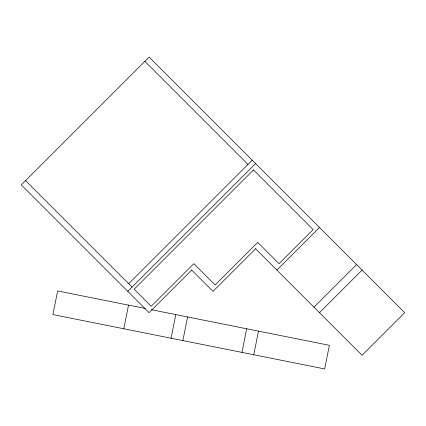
<?xml version="1.0" encoding="UTF-8"?>
<svg xmlns="http://www.w3.org/2000/svg" width="426" height="426" viewBox="0 0 426 426"><rect width="100%" height="100%" fill="white"/><g stroke="black" fill="none" stroke-linecap="round" stroke-linejoin="round"><path stroke-width="0.64" d="M123.801 328.771L128.53 305.138M171.06 338.223L175.789 314.59M182.876 340.582L187.605 316.955M241.952 352.398L246.681 328.771M253.768 354.762L258.497 331.13M128.679 283.721L252.219 160.181M127.8 291.363L255.6 163.563M191.7 270.063L149.1 312.663L21.3 184.863L149.1 57.063L404.7 312.663L362.1 355.263L255.52 248.677M255.6 248.763L213 291.363L191.641 269.999M276.9 270.063L319.5 227.463M313.989 307.146L356.589 264.546M319.5 312.663L362.1 270.063M145.362 308.504L57.638 290.958L52.909 314.59L324.66 368.937L329.383 345.31L151.187 309.67M144.84 61.323L247.959 164.441M25.56 180.603L132.06 287.103M253.47 169.953L134.19 289.233L151.23 306.273L193.83 263.673L215.13 284.973L257.73 242.373L279.03 263.673L313.11 229.593L253.47 169.953"/></g></svg>
